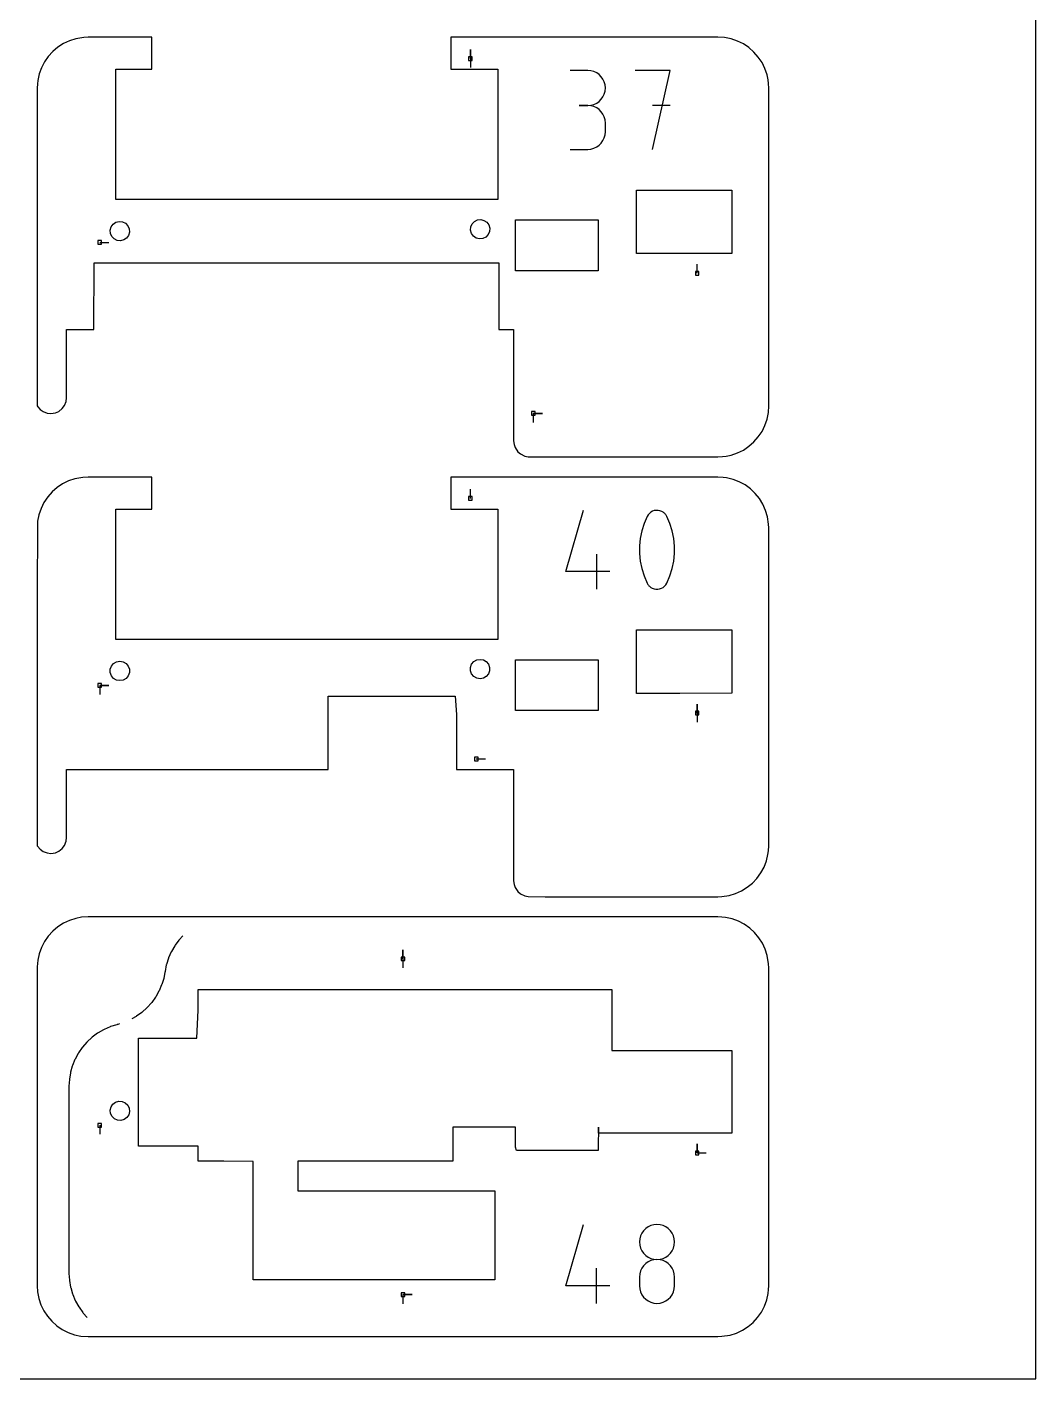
# Model space of a CAD drawing. Extents: x 0 to 400, y 0 to 400.
# Drawn here: x 241.4 to 400, y 0 to 212.6 of the extents above; entities that cross this region are included whole.
import ezdxf

# ---------------------------------------------------------------- set-up
doc = ezdxf.new("R2010")
doc.units = 0

msp = doc.modelspace()

# ---------------------------------------------------------------- linework, layer by layer
at = {"layer": 'annotation', "color": 1}
for p, q in [((311.11311, 207.651209), (311.11311, 209.079959)), ((311.11311, 207.651209), (311.11311, 209.079959)), ((311.11311, 209.079959), (311.11311, 207.651209)), ((311.11311, 207.651209), (311.11311, 206.222459)), ((329.56919, 205.778377), (326.810905, 205.778377)), ((330.065275, 205.73385), (329.56919, 205.778377)), ((330.532073, 205.605528), (330.065275, 205.73385)), ((330.96182, 205.401305), (330.532073, 205.605528)), ((331.346754, 205.129072), (330.96182, 205.401305)), ((331.67911, 204.796721), (331.346754, 205.129072)), ((331.951124, 204.412145), (331.67911, 204.796721)), ((332.155032, 203.983236), (331.951124, 204.412145)), ((342.508633, 205.792788), (336.985052, 205.792788)), ((339.747232, 193.371547), (342.508633, 205.792788)), ((331.951124, 201.630347), (332.155032, 202.060613)), ((332.283071, 203.517886), (332.155032, 203.983236)), ((332.155032, 202.060613), (332.283071, 202.527769)), ((332.327476, 203.023987), (332.283071, 203.517886)), ((332.283071, 202.527769), (332.327476, 203.023987)), ((332.327476, 203.023987), (332.327476, 203.023987)), ((329.56919, 200.261807), (328.1881, 200.261807)), ((328.1881, 200.261807), (329.56919, 200.261807)), ((329.56919, 200.261807), (330.065275, 200.306345)), ((330.065275, 200.217279), (329.56919, 200.261807)), ((329.56919, 200.261807), (329.56919, 200.261807)), ((330.065275, 200.306345), (330.532073, 200.434742)), ((330.532073, 200.088958), (330.065275, 200.217279)), ((330.532073, 200.434742), (330.96182, 200.639168)), ((330.96182, 199.884734), (330.532073, 200.088958)), ((330.96182, 200.639168), (331.346754, 200.911797)), ((331.346754, 199.612501), (330.96182, 199.884734)), ((331.346754, 200.911797), (331.67911, 201.244799)), ((331.67911, 201.244799), (331.951124, 201.630347)), ((342.508633, 200.261418), (339.747232, 200.261418)), ((331.67911, 199.280151), (331.346754, 199.612501)), ((331.951124, 198.895575), (331.67911, 199.280151)), ((332.155032, 198.466666), (331.951124, 198.895575)), ((332.283071, 198.001316), (332.155032, 198.466666)), ((332.327476, 197.507417), (332.283071, 198.001316)), ((332.155032, 195.166763), (332.283071, 195.632223)), ((332.283071, 195.632223), (332.327476, 196.126327)), ((332.327476, 196.126327), (332.327476, 197.507417)), ((332.327476, 197.507417), (332.327476, 197.507417)), ((330.065275, 193.416438), (330.532073, 193.544696)), ((330.532073, 193.544696), (330.96182, 193.748836)), ((330.96182, 193.748836), (331.346754, 194.020986)), ((331.346754, 194.020986), (331.67911, 194.353272)), ((331.67911, 194.353272), (331.951124, 194.737822)), ((331.951124, 194.737822), (332.155032, 195.166763)), ((326.810905, 193.371936), (329.56919, 193.371936)), ((329.56919, 193.371936), (330.065275, 193.416438)), ((329.56919, 193.371936), (329.56919, 193.371936)), ((252.850612, 178.731887), (254.279362, 178.731887)), ((346.755607, 173.887788), (346.755607, 175.316538)), ((320.99474, 151.855636), (322.42349, 151.855635)), ((320.99474, 151.855636), (322.42349, 151.855635)), ((322.42349, 151.855635), (320.99474, 151.855636)), ((320.99474, 151.855636), (320.99474, 150.426886)), ((311.11311, 138.476204), (311.11311, 139.904954)), ((326.136444, 126.957943), (328.890835, 136.617783)), ((339.242763, 136.12809), (339.042933, 135.900863)), ((339.475462, 136.313702), (339.242763, 136.12809)), ((339.734416, 136.4555), (339.475462, 136.313702)), ((340.013007, 136.551284), (339.734416, 136.4555)), ((340.304618, 136.598857), (340.013007, 136.551284)), ((340.602635, 136.596019), (340.304618, 136.598857)), ((340.90044, 136.540571), (340.602635, 136.596019)), ((341.191417, 136.430314), (340.90044, 136.540571)), ((341.302808, 136.371779), (341.191417, 136.430314)), ((341.191417, 136.430314), (341.191417, 136.430314)), ((341.409698, 136.304544), (341.302808, 136.371779)), ((341.511568, 136.229142), (341.409698, 136.304544)), ((341.607899, 136.146103), (341.511568, 136.229142)), ((341.698172, 136.055961), (341.607899, 136.146103)), ((338.406445, 134.514516), (338.049337, 133.362339)), ((338.88259, 135.634221), (338.406445, 134.514516)), ((339.042933, 135.900863), (338.88259, 135.634221)), ((338.88259, 135.634221), (338.88259, 135.634221)), ((341.781866, 135.959248), (341.698172, 136.055961)), ((341.858464, 135.856495), (341.781866, 135.959248)), ((341.927445, 135.748235), (341.858464, 135.856495)), ((341.98829, 135.635), (341.927445, 135.748235)), ((342.466742, 134.512987), (341.98829, 135.635)), ((341.98829, 135.635), (341.98829, 135.635)), ((342.825581, 133.359079), (342.466742, 134.512987)), ((337.811265, 132.186876), (337.692229, 130.997316)), ((338.049337, 133.362339), (337.811265, 132.186876)), ((343.064808, 132.182462), (342.825581, 133.359079)), ((343.184421, 130.992325), (343.064808, 132.182462)), ((330.965975, 124.196542), (330.965975, 129.713112)), ((337.692229, 130.997316), (337.692229, 129.802844)), ((337.692229, 129.802844), (337.811265, 128.612649)), ((343.064808, 128.608235), (343.184421, 129.797853)), ((343.184421, 129.797853), (343.184421, 130.992325)), ((337.811265, 128.612649), (338.049337, 127.435917)), ((342.825581, 127.432657), (343.064808, 128.608235)), ((333.033326, 126.957943), (326.136444, 126.957943)), ((338.049337, 127.435917), (338.406445, 126.281835)), ((338.406445, 126.281835), (338.88259, 125.159592)), ((341.98829, 125.160371), (342.466742, 126.280306)), ((342.466742, 126.280306), (342.825581, 127.432657)), ((338.88259, 125.159592), (338.88259, 125.159592)), ((338.88259, 125.159592), (338.943214, 125.046582)), ((338.943214, 125.046582), (339.011685, 124.938862)), ((339.011685, 124.938862), (339.087715, 124.836758)), ((339.087715, 124.836758), (339.171015, 124.740597)), ((339.171015, 124.740597), (339.261297, 124.650706)), ((339.261297, 124.650706), (339.358273, 124.567412)), ((339.358273, 124.567412), (339.461653, 124.491042)), ((339.461653, 124.491042), (339.571149, 124.421923)), ((339.571149, 124.421923), (339.686473, 124.360382)), ((339.686473, 124.360382), (339.686473, 124.360382)), ((339.686473, 124.360382), (339.975158, 124.252464)), ((339.975158, 124.252464), (340.271229, 124.198849)), ((340.271229, 124.198849), (340.567992, 124.19735)), ((340.567992, 124.19735), (340.858755, 124.245781)), ((340.858755, 124.245781), (341.136823, 124.341956)), ((341.136823, 124.341956), (341.395504, 124.483688)), ((341.395504, 124.483688), (341.628104, 124.668793)), ((341.628104, 124.668793), (341.82793, 124.895082)), ((341.82793, 124.895082), (341.98829, 125.160371)), ((341.98829, 125.160371), (341.98829, 125.160371)), ((252.850612, 109.080632), (254.279362, 109.080632)), ((252.850612, 109.080632), (254.279362, 109.080632)), ((254.279362, 109.080632), (252.850612, 109.080632)), ((252.850612, 109.080632), (252.850612, 107.651883)), ((346.755607, 104.712784), (346.755607, 106.141534)), ((346.755607, 104.712784), (346.755607, 106.141534)), ((346.755607, 106.141534), (346.755607, 104.712784)), ((346.755607, 104.712784), (346.755607, 103.284034)), ((312.040513, 97.509384), (313.469263, 97.509384)), ((264.640283, 68.127946), (264.129231, 67.244883)), ((264.689062, 68.197742), (264.640283, 68.127946)), ((265.293853, 69.019173), (264.689062, 68.197742)), ((265.350581, 69.082802), (265.293853, 69.019173)), ((265.889629, 69.667505), (265.350581, 69.082802)), ((263.646644, 66.157024), (263.340994, 65.183778)), ((263.678085, 66.236198), (263.646644, 66.157024)), ((264.088838, 67.170113), (263.678085, 66.236198)), ((264.129231, 67.244883), (264.088838, 67.170113)), ((300.517484, 66.067505), (300.517484, 67.496254)), ((300.517484, 66.067505), (300.517484, 67.496254)), ((300.517484, 67.496254), (300.517484, 66.067505)), ((300.517484, 66.067505), (300.517484, 64.638755)), ((263.096378, 63.963688), (262.906335, 62.992062)), ((263.105143, 64.008792), (263.096378, 63.963688)), ((263.108078, 64.02389), (263.105143, 64.008792)), ((263.109671, 64.031429), (263.108078, 64.02389)), ((263.110614, 64.036085), (263.109671, 64.031429)), ((263.111106, 64.039075), (263.110614, 64.036085)), ((263.111434, 64.041145), (263.111106, 64.039075)), ((263.111855, 64.042942), (263.111434, 64.041145)), ((263.114044, 64.054032), (263.111855, 64.042942)), ((263.116709, 64.069588), (263.114044, 64.054032)), ((263.118024, 64.077384), (263.116709, 64.069588)), ((263.122074, 64.100482), (263.118024, 64.077384)), ((263.318958, 65.101497), (263.122074, 64.100482)), ((263.340994, 65.183778), (263.318958, 65.101497)), ((262.585062, 61.958934), (262.190886, 61.050689)), ((262.612621, 62.046659), (262.585062, 61.958934)), ((262.906335, 62.992062), (262.612621, 62.046659)), ((261.618068, 60.026282), (261.038379, 59.223659)), ((261.664147, 60.105922), (261.618068, 60.026282)), ((262.15389, 60.966461), (261.664147, 60.105922)), ((262.190886, 61.050689), (262.15389, 60.966461)), ((259.450772, 57.626501), (258.6456, 57.050519)), ((259.520265, 57.68698), (259.450772, 57.626501)), ((260.258488, 58.346608), (259.520265, 57.68698)), ((260.320927, 58.414133), (260.258488, 58.346608)), ((260.983819, 59.149638), (260.320927, 58.414133)), ((261.038379, 59.223659), (260.983819, 59.149638)), ((254.471883, 55.37203), (253.541518, 54.969138)), ((254.556761, 55.408927), (254.471883, 55.37203)), ((255.525622, 55.706528), (254.556761, 55.408927)), ((255.569823, 55.720016), (255.525622, 55.706528)), ((255.584578, 55.724724), (255.569823, 55.720016)), ((255.591967, 55.726965), (255.584578, 55.724724)), ((255.614035, 55.733731), (255.591967, 55.726965)), ((255.631753, 55.738854), (255.614035, 55.733731)), ((255.63756, 55.740607), (255.631753, 55.738854)), ((255.649194, 55.744034), (255.63756, 55.740607)), ((255.684386, 55.754346), (255.649194, 55.744034)), ((255.972334, 55.84241), (255.684386, 55.754346)), ((258.570006, 56.997995), (257.878377, 56.608432)), ((258.6456, 57.050519), (258.570006, 56.997995)), ((251.619353, 53.706062), (250.87118, 53.021991)), ((251.687495, 53.76837), (251.619353, 53.706062)), ((252.506624, 54.365706), (251.687495, 53.76837)), ((252.581408, 54.420234), (252.506624, 54.365706)), ((253.461335, 54.923289), (252.581408, 54.420234)), ((253.541518, 54.969138), (253.461335, 54.923289)), ((249.465589, 51.201044), (248.981549, 50.31045)), ((249.509817, 51.28232), (249.465589, 51.201044)), ((250.089438, 52.11403), (249.509817, 51.28232)), ((250.142474, 52.189932), (250.089438, 52.11403)), ((250.810327, 52.952302), (250.142474, 52.189932)), ((250.87118, 53.021991), (250.810327, 52.952302)), ((248.538287, 49.197421), (248.261463, 48.222143)), ((248.563601, 49.286235), (248.538287, 49.197421)), ((248.946426, 50.224926), (248.563601, 49.286235)), ((248.981549, 50.31045), (248.946426, 50.224926)), ((248.077335, 47.112454), (248.017542, 46.034784)), ((248.078748, 47.13118), (248.077335, 47.112454)), ((248.246173, 48.131027), (248.078748, 47.13118)), ((248.261463, 48.222143), (248.246173, 48.131027)), ((248.017521, 46.026904), (248.017486, 45.529322)), ((248.017486, 45.529322), (248.017556, 18.466793)), ((248.017607, 46.030668), (248.017521, 46.026904)), ((248.017542, 46.034784), (248.017607, 46.030668)), ((252.850612, 39.905628), (252.850612, 38.476878)), ((346.755607, 35.537779), (346.755607, 36.966528)), ((346.755607, 35.537779), (346.755607, 36.966528)), ((346.755607, 36.966528), (346.755607, 35.537779)), ((346.755607, 35.537779), (348.184357, 35.537778)), ((326.124255, 14.653628), (328.878645, 24.313468)), ((338.661105, 23.648973), (338.328493, 23.316622)), ((339.046142, 23.921206), (338.661105, 23.648973)), ((339.475761, 24.125429), (339.046142, 23.921206)), ((339.942123, 24.253751), (339.475761, 24.125429)), ((340.437387, 24.298278), (339.942123, 24.253751)), ((340.932651, 24.253751), (340.437387, 24.298278)), ((340.437387, 24.298278), (340.437387, 24.298278)), ((341.399013, 24.125429), (340.932651, 24.253751)), ((341.828632, 23.921206), (341.399013, 24.125429)), ((342.213669, 23.648973), (341.828632, 23.921206)), ((342.546281, 23.316622), (342.213669, 23.648973)), ((337.723609, 22.037787), (337.679102, 21.543888)), ((337.679102, 21.543888), (337.679102, 21.543888)), ((337.679102, 21.543888), (337.723635, 21.04767)), ((337.851904, 22.503137), (337.723609, 22.037787)), ((338.056146, 22.932046), (337.851904, 22.503137)), ((338.328493, 23.316622), (338.056146, 22.932046)), ((342.818628, 22.932046), (342.546281, 23.316622)), ((343.02287, 22.503137), (342.818628, 22.932046)), ((343.151165, 22.037787), (343.02287, 22.503137)), ((343.151139, 21.04767), (343.195672, 21.543888)), ((343.195672, 21.543888), (343.151165, 22.037787)), ((343.195672, 21.543888), (343.195672, 21.543888)), ((337.723635, 21.04767), (337.851994, 20.580514)), ((337.851994, 20.580514), (338.056319, 20.150248)), ((338.056319, 20.150248), (338.328749, 19.7647)), ((338.328749, 19.7647), (338.661426, 19.431698)), ((338.661426, 19.431698), (339.046488, 19.159069)), ((339.046488, 19.159069), (339.476076, 18.954643)), ((341.398698, 18.954643), (341.828286, 19.159069)), ((341.828286, 19.159069), (342.213348, 19.431698)), ((342.213348, 19.431698), (342.546025, 19.7647)), ((342.546025, 19.7647), (342.818455, 20.150248)), ((342.818455, 20.150248), (343.02278, 20.580514)), ((343.02278, 20.580514), (343.151139, 21.04767)), ((248.017556, 18.466793), (248.017439, 16.667597)), ((330.953786, 11.892227), (330.953786, 17.408797)), ((338.056146, 17.413399), (337.851904, 16.983268)), ((338.328493, 17.79885), (338.056146, 17.413399)), ((338.661105, 18.131787), (338.328493, 17.79885)), ((339.046142, 18.404376), (338.661105, 18.131787)), ((339.475761, 18.608782), (339.046142, 18.404376)), ((339.942123, 18.737171), (339.475761, 18.608782)), ((339.476076, 18.954643), (339.942329, 18.826246)), ((340.437387, 18.781708), (339.942123, 18.737171)), ((339.942329, 18.826246), (340.437387, 18.781708)), ((340.437387, 18.781708), (340.932445, 18.826246)), ((340.932651, 18.737196), (340.437387, 18.781708)), ((340.437387, 18.781708), (340.437387, 18.781708)), ((340.437387, 18.781708), (340.437387, 18.781708)), ((340.932445, 18.826246), (341.398698, 18.954643)), ((341.399013, 18.608872), (340.932651, 18.737196)), ((341.828632, 18.404549), (341.399013, 18.608872)), ((342.213669, 18.132043), (341.828632, 18.404549)), ((342.546281, 17.79917), (342.213669, 18.132043)), ((342.818628, 17.413745), (342.546281, 17.79917)), ((343.02287, 16.983582), (342.818628, 17.413745)), ((248.017439, 16.667597), (248.022488, 16.579984)), ((248.022488, 16.579984), (248.08037, 15.547869)), ((248.08037, 15.547869), (248.094968, 15.461377)), ((248.094968, 15.461377), (248.268205, 14.442363)), ((337.723609, 16.516293), (337.679102, 16.020307)), ((337.679102, 16.020307), (337.679102, 14.646228)), ((337.851904, 16.983268), (337.723609, 16.516293)), ((343.151165, 16.516498), (343.02287, 16.983582)), ((343.195672, 16.020307), (343.151165, 16.516498)), ((343.195672, 14.646228), (343.195672, 16.020307)), ((343.195672, 16.020307), (343.195672, 16.020307)), ((248.268205, 14.442363), (248.292454, 14.358037)), ((248.292454, 14.358037), (248.578664, 13.364715)), ((248.578664, 13.364715), (248.612325, 13.283664)), ((248.612325, 13.283664), (249.007766, 12.32858)), ((300.517484, 13.267501), (301.946234, 13.2675)), ((300.517484, 13.267501), (301.946234, 13.2675)), ((301.946234, 13.2675), (300.517484, 13.267501)), ((300.517484, 13.267501), (300.517484, 11.838751)), ((333.021136, 14.653628), (326.124255, 14.653628)), ((337.679102, 14.646228), (337.679102, 14.646228)), ((337.679102, 14.646228), (337.723635, 14.150277)), ((337.723635, 14.150277), (337.851994, 13.683837)), ((337.851994, 13.683837), (338.056319, 13.254607)), ((338.056319, 13.254607), (338.328749, 12.870288)), ((338.328749, 12.870288), (338.661426, 12.538579)), ((342.213348, 12.538579), (342.546025, 12.870288)), ((342.546025, 12.870288), (342.818455, 13.254607)), ((342.818455, 13.254607), (343.02278, 13.683837)), ((343.02278, 13.683837), (343.151139, 14.150277)), ((343.151139, 14.150277), (343.195672, 14.646228)), ((249.007766, 12.32858), (249.050125, 12.251975)), ((249.050125, 12.251975), (249.550299, 11.347145)), ((249.550299, 11.347145), (249.600971, 11.275591)), ((249.600971, 11.275591), (250.19912, 10.432499)), ((338.661426, 12.538579), (339.046488, 12.267179)), ((339.046488, 12.267179), (339.476076, 12.063789)), ((339.476076, 12.063789), (339.942329, 11.936109)), ((339.942329, 11.936109), (340.437387, 11.891837)), ((340.437387, 11.891837), (340.932445, 11.936109)), ((340.437387, 11.891837), (340.437387, 11.891837)), ((340.932445, 11.936109), (341.398698, 12.063789)), ((341.398698, 12.063789), (341.828286, 12.267179)), ((341.828286, 12.267179), (342.213348, 12.538579)), ((250.19912, 10.432499), (250.257631, 10.367101)), ((250.257631, 10.367101), (250.86845, 9.683706))]:
    msp.add_line(p, q, dxfattribs=at)
at = {"layer": 'boundary', "color": 5}
for p, q in [((249.088219, 210.773027), (248.092427, 210.454857)), ((250.352081, 210.973903), (249.088219, 210.773027)), ((251.01749, 211.017515), (250.352081, 210.973903)), ((254.33889, 211.017515), (251.01749, 211.017515)), ((261.017488, 211.017515), (254.33889, 211.017515)), ((261.017488, 206.692125), (261.017488, 211.017515)), ((311.922443, 211.017515), (308.017485, 211.017515)), ((308.017485, 211.017515), (308.017485, 210.309724)), ((350.017488, 211.017515), (311.922443, 211.017515)), ((351.061695, 210.949075), (350.017488, 211.017515)), ((352.088035, 210.744924), (351.061695, 210.949075)), ((353.078956, 210.408553), (352.088035, 210.744924)), ((245.468939, 208.769352), (244.765643, 207.995911)), ((246.267171, 209.444377), (245.468939, 208.769352)), ((247.146683, 210.009433), (246.267171, 209.444377)), ((248.092427, 210.454857), (247.146683, 210.009433)), ((308.017485, 210.309724), (308.017485, 205.984334)), ((354.017483, 209.945721), (353.078956, 210.408553)), ((354.887579, 209.364346), (354.017483, 209.945721)), ((355.674335, 208.674371), (354.887579, 209.364346)), ((356.364312, 207.887607), (355.674335, 208.674371)), ((244.169317, 207.137292), (243.690163, 206.208181)), ((244.765643, 207.995911), (244.169317, 207.137292)), ((261.017488, 205.984334), (261.017488, 206.692125)), ((356.945684, 207.017517), (356.364312, 207.887607)), ((357.408519, 206.078984), (356.945684, 207.017517)), ((243.114033, 204.203011), (243.061102, 203.682921)), ((243.336383, 205.224476), (243.114033, 204.203011)), ((243.690163, 206.208181), (243.336383, 205.224476)), ((255.408928, 201.441993), (255.408928, 205.984334)), ((255.408928, 205.984334), (256.925557, 205.984334)), ((256.925557, 205.984334), (261.017488, 205.984334)), ((308.017485, 205.984334), (309.599005, 205.984334)), ((309.599005, 205.984334), (315.40892, 205.984334)), ((315.40892, 205.984334), (315.40892, 193.303092)), ((357.74489, 205.088068), (357.408519, 206.078984)), ((357.896473, 204.325994), (357.74489, 205.088068)), ((357.970555, 203.733456), (357.896473, 204.325994)), ((243.017488, 203.017516), (243.017487, 189.172283)), ((243.061102, 203.682921), (243.017488, 203.017516)), ((358.017481, 203.017516), (357.970555, 203.733456)), ((358.017481, 185.876797), (358.017481, 203.017516)), ((255.408928, 185.484333), (255.408928, 201.441993)), ((315.40892, 193.303092), (315.40892, 185.484333)), ((243.017487, 189.172283), (243.017488, 153.017511)), ((259.788303, 185.484333), (255.408928, 185.484333)), ((262.217957, 185.484333), (259.788303, 185.484333)), ((277.753248, 185.484333), (262.217957, 185.484333)), ((284.121577, 185.484333), (277.753248, 185.484333)), ((293.876455, 185.484333), (284.121577, 185.484333)), ((315.40892, 185.484333), (293.876455, 185.484333)), ((358.017481, 153.017511), (358.017481, 185.876797)), ((251.951573, 165.017514), (251.963611, 175.51799)), ((251.963611, 175.51799), (288.654567, 175.547391)), ((288.654567, 175.547391), (308.961214, 175.547391)), ((308.961214, 175.547391), (315.593611, 175.547391)), ((315.593611, 175.547391), (315.593611, 165.017514)), ((247.652506, 156.253456), (247.652506, 165.017514)), ((247.652506, 165.017514), (251.951573, 165.017514)), ((315.593611, 165.017514), (317.899115, 165.017514)), ((317.899115, 165.017514), (317.899115, 161.85211)), ((317.899115, 161.85211), (317.899115, 147.517512)), ((247.652506, 154.318154), (247.652506, 156.253456)), ((246.971491, 152.615547), (247.323438, 153.078366)), ((247.323438, 153.078366), (247.576408, 153.741718)), ((247.576408, 153.741718), (247.652506, 154.318154)), ((243.017488, 153.017511), (243.111745, 152.889219)), ((243.111745, 152.889219), (243.475781, 152.475298)), ((243.475781, 152.475298), (243.943527, 152.129924)), ((243.943527, 152.129924), (244.610384, 151.886352)), ((244.610384, 151.886352), (245.187843, 151.818403)), ((245.187843, 151.818403), (245.88771, 151.937597)), ((245.88771, 151.937597), (246.422851, 152.164963)), ((246.422851, 152.164963), (246.971491, 152.615547)), ((357.74489, 150.946963), (357.949038, 151.973305)), ((357.949038, 151.973305), (358.017481, 153.017511)), ((356.364312, 148.147424), (356.945684, 149.017514)), ((356.945684, 149.017514), (357.408519, 149.956044)), ((357.408519, 149.956044), (357.74489, 150.946963)), ((317.899115, 147.517512), (317.97139, 146.943663)), ((317.97139, 146.943663), (318.133344, 146.460966)), ((354.887579, 146.670683), (355.674334, 147.36066)), ((355.674334, 147.36066), (356.364312, 148.147424)), ((318.133344, 146.460966), (318.583568, 145.806684)), ((318.583568, 145.806684), (318.965171, 145.469632)), ((318.965171, 145.469632), (319.682218, 145.128119)), ((319.682218, 145.128119), (320.181223, 145.027024)), ((320.181223, 145.027024), (324.909601, 145.01751)), ((324.909601, 145.01751), (350.017488, 145.01751)), ((350.017488, 145.01751), (350.733426, 145.064436)), ((350.733426, 145.064436), (351.325963, 145.138519)), ((351.325963, 145.138519), (352.088034, 145.290104)), ((352.088034, 145.290104), (353.078956, 145.626478)), ((353.078956, 145.626478), (354.017483, 146.089307)), ((354.017483, 146.089307), (354.887579, 146.670683)), ((247.017486, 140.770715), (246.147396, 140.18934)), ((247.956019, 141.233548), (247.017486, 140.770715)), ((248.946934, 141.569919), (247.956019, 141.233548)), ((250.171237, 141.787045), (248.946934, 141.569919)), ((251.01749, 141.84251), (250.171237, 141.787045)), ((253.464601, 141.84251), (251.01749, 141.84251)), ((261.017488, 141.84251), (253.464601, 141.84251)), ((261.017488, 136.809329), (261.017488, 141.84251)), ((308.798476, 141.84251), (308.017485, 141.84251)), ((308.017485, 141.84251), (308.017485, 136.809329)), ((350.017488, 141.84251), (308.798476, 141.84251)), ((350.822007, 141.78978), (350.017488, 141.84251)), ((351.381274, 141.710502), (350.822007, 141.78978)), ((352.396585, 141.46518), (351.381274, 141.710502)), ((353.371192, 141.089432), (352.396585, 141.46518)), ((354.288411, 140.589689), (353.371192, 141.089432)), ((355.132557, 139.974498), (354.288411, 140.589689)), ((244.670663, 138.712601), (244.089285, 137.842512)), ((245.360634, 139.499366), (244.670663, 138.712601)), ((246.147396, 140.18934), (245.360634, 139.499366)), ((355.889177, 139.254386), (355.132557, 139.974498)), ((356.545338, 138.441676), (355.889177, 139.254386)), ((357.0898, 137.550274), (356.545338, 138.441676)), ((243.62645, 136.903979), (243.290079, 135.913063)), ((244.089285, 137.842512), (243.62645, 136.903979)), ((255.408928, 133.871336), (255.408928, 136.809329)), ((255.408928, 136.809329), (256.389886, 136.809329)), ((256.389886, 136.809329), (261.017488, 136.809329)), ((308.017485, 136.809329), (315.40892, 136.809329)), ((315.40892, 136.809329), (315.40892, 121.366513)), ((357.513257, 136.595431), (357.0898, 137.550274)), ((357.808457, 135.593484), (357.513257, 136.595431)), ((243.049621, 134.332762), (243.017488, 123.641746)), ((243.085931, 134.886721), (243.049621, 134.332762)), ((243.290079, 135.913063), (243.085931, 134.886721)), ((357.977932, 134.445901), (357.808457, 135.593484)), ((358.017481, 133.842511), (357.977932, 134.445901)), ((255.408928, 116.309328), (255.408928, 133.871336)), ((358.017481, 119.396403), (358.017481, 133.842511)), ((243.017488, 123.641746), (243.017488, 83.842506)), ((315.40892, 121.366513), (315.40892, 116.309328)), ((358.017481, 83.842506), (358.017481, 119.396403)), ((258.241515, 116.309328), (255.408928, 116.309328)), ((261.038565, 116.309328), (258.241515, 116.309328)), ((278.922997, 116.309328), (261.038565, 116.309328)), ((282.977208, 116.309328), (278.922997, 116.309328)), ((289.187365, 116.309328), (282.977208, 116.309328)), ((315.40892, 116.309328), (289.187365, 116.309328)), ((288.744885, 106.721887), (288.744885, 107.382387)), ((288.744885, 107.382387), (295.524047, 107.382387)), ((288.744885, 105.351505), (288.744885, 106.721887)), ((295.524047, 107.382387), (308.734037, 107.382387)), ((308.734037, 107.382387), (308.944888, 104.520003)), ((288.744885, 101.639173), (288.744885, 105.351505)), ((308.944888, 104.520003), (308.944888, 102.195175)), ((308.944888, 102.195175), (308.944888, 101.639173)), ((288.744885, 95.842509), (288.744885, 101.639173)), ((308.944888, 101.639173), (308.944888, 95.842509)), ((247.652506, 86.195018), (247.652506, 95.842509)), ((247.652506, 95.842509), (250.025756, 95.842509)), ((250.025756, 95.842509), (256.8633, 95.842509)), ((256.8633, 95.842509), (267.410101, 95.842509)), ((267.410101, 95.842509), (280.173238, 95.842509)), ((280.173238, 95.842509), (288.744885, 95.842509)), ((308.944888, 95.842509), (312.604989, 95.842509)), ((312.604989, 95.842509), (316.629943, 95.842509)), ((316.629943, 95.842509), (317.899115, 95.842509)), ((317.899115, 95.842509), (317.899115, 94.122059)), ((317.899115, 94.122059), (317.899115, 78.342507)), ((247.573386, 84.555325), (247.652506, 85.143149)), ((247.652506, 85.143149), (247.652506, 86.195018)), ((243.017488, 83.842506), (243.068718, 83.772777)), ((243.068718, 83.772777), (243.467274, 83.308446)), ((243.467274, 83.308446), (243.943527, 82.954919)), ((243.943527, 82.954919), (244.598954, 82.714208)), ((245.876366, 82.759409), (246.422852, 82.989958)), ((246.422852, 82.989958), (246.963218, 83.432152)), ((246.963218, 83.432152), (247.323438, 83.903361)), ((247.323438, 83.903361), (247.573386, 84.555325)), ((357.885471, 82.478721), (357.964749, 83.037988)), ((357.964749, 83.037988), (358.017481, 83.842506)), ((244.598954, 82.714208), (245.187843, 82.643398)), ((245.187843, 82.643398), (245.876366, 82.759409)), ((357.264403, 80.488802), (357.640152, 81.463409)), ((357.640152, 81.463409), (357.885471, 82.478721)), ((355.429357, 77.970812), (356.149469, 78.727439)), ((356.149469, 78.727439), (356.764658, 79.571583)), ((356.764658, 79.571583), (357.264403, 80.488802)), ((317.899115, 78.342507), (317.970696, 77.772595)), ((317.970696, 77.772595), (318.133344, 77.285961)), ((318.133344, 77.285961), (318.580998, 76.634741)), ((318.580998, 76.634741), (318.965172, 76.294627)), ((352.770406, 76.346734), (353.725248, 76.770188)), ((353.725248, 76.770188), (354.616651, 77.314651)), ((354.616651, 77.314651), (355.429357, 77.970812)), ((318.965172, 76.294627), (319.678461, 75.954482)), ((319.678461, 75.954482), (320.181223, 75.852019)), ((320.181223, 75.852019), (322.85064, 75.842505)), ((322.85064, 75.842505), (350.017488, 75.842505)), ((350.017488, 75.842505), (350.620877, 75.882054)), ((350.620877, 75.882054), (351.768456, 76.051531)), ((351.768456, 76.051531), (352.770406, 76.346734)), ((249.090506, 72.423472), (248.094635, 72.105597)), ((249.973274, 72.599065), (249.090506, 72.423472)), ((251.01749, 72.667505), (249.973274, 72.599065)), ((251.536543, 72.667505), (251.01749, 72.667505)), ((272.394621, 72.667505), (251.536543, 72.667505)), ((274.834172, 72.667505), (272.394621, 72.667505)), ((311.169933, 72.667505), (274.834172, 72.667505)), ((327.876186, 72.667505), (311.169933, 72.667505)), ((350.017488, 72.667505), (327.876186, 72.667505)), ((350.624003, 72.627752), (350.017488, 72.667505)), ((351.22763, 72.566058), (350.624003, 72.627752)), ((352.248243, 72.34053), (351.22763, 72.566058)), ((353.230694, 71.983713), (352.248243, 72.34053)), ((245.470693, 70.42088), (244.767181, 69.647655)), ((246.269111, 71.095663), (245.470693, 70.42088)), ((247.148775, 71.660455), (246.269111, 71.095663)), ((248.094635, 72.105597), (247.148775, 71.660455)), ((354.158157, 71.501716), (353.230694, 71.983713)), ((355.014779, 70.902783), (354.158157, 71.501716)), ((355.785888, 70.19716), (355.014779, 70.902783)), ((356.458306, 69.396924), (355.785888, 70.19716)), ((244.170613, 68.789222), (243.691195, 67.860263)), ((244.767181, 69.647655), (244.170613, 68.789222)), ((357.020513, 68.515768), (356.458306, 69.396924)), ((357.462902, 67.568766), (357.020513, 68.515768)), ((243.337133, 66.876675), (243.114488, 65.855289)), ((243.691195, 67.860263), (243.337133, 66.876675)), ((357.777896, 66.572123), (357.462902, 67.568766)), ((357.977727, 65.274023), (357.777896, 66.572123)), ((243.027062, 64.813578), (243.017488, 64.185323)), ((243.017488, 64.185323), (243.017488, 60.554332)), ((243.114488, 65.855289), (243.027062, 64.813578)), ((358.017481, 64.667506), (357.977727, 65.274023)), ((358.017481, 57.407027), (358.017481, 64.667506)), ((243.017488, 60.554332), (243.017487, 14.667501)), ((358.017481, 14.667501), (358.017481, 57.407027)), ((243.017487, 14.667501), (243.081215, 13.695239)), ((243.081215, 13.695239), (243.276013, 12.667666)), ((357.690507, 12.436744), (357.916032, 13.45736)), ((357.916032, 13.45736), (357.977727, 14.060986)), ((357.977727, 14.060986), (358.017481, 14.667501)), ((243.276013, 12.667666), (243.603275, 11.674307)), ((243.603275, 11.674307), (244.057396, 10.732167)), ((244.057396, 10.732167), (244.630607, 9.857362)), ((356.851689, 10.526831), (357.333689, 11.454296)), ((357.333689, 11.454296), (357.690507, 12.436744)), ((244.630607, 9.857362), (245.313097, 9.064856)), ((245.313097, 9.064856), (246.093189, 8.368211)), ((354.746905, 8.226678), (355.547134, 8.899097)), ((355.547134, 8.899097), (356.252759, 9.670213)), ((356.252759, 9.670213), (356.851689, 10.526831)), ((246.093189, 8.368211), (246.957538, 7.779353)), ((246.957538, 7.779353), (247.891355, 7.308357)), ((247.891355, 7.308357), (248.878662, 6.96327)), ((248.878662, 6.96327), (249.902561, 6.750009)), ((249.902561, 6.750009), (251.01749, 6.6675)), ((251.01749, 6.6675), (257.441642, 6.6675)), ((257.441642, 6.6675), (263.149216, 6.6675)), ((263.149216, 6.6675), (308.959725, 6.6675)), ((308.959725, 6.6675), (314.955247, 6.6675)), ((314.955247, 6.6675), (330.881654, 6.6675)), ((330.881654, 6.6675), (350.017488, 6.6675)), ((350.017488, 6.6675), (350.624003, 6.707254)), ((350.624003, 6.707254), (351.922099, 6.907088)), ((351.922099, 6.907088), (352.918747, 7.222085)), ((352.918747, 7.222085), (353.865745, 7.664469)), ((353.865745, 7.664469), (354.746905, 8.226678))]:
    msp.add_line(p, q, dxfattribs=at)
at = {"layer": 'frame', "color": 5}
for p, q in [((400, 0), (400, 400)), ((0, 0), (400, 0))]:
    msp.add_line(p, q, dxfattribs=at)
at = {"layer": 'hole', "color": 5}
for p, q in [((311.39886, 207.936959), (310.82736, 207.936959)), ((310.82736, 207.936959), (310.82736, 207.365459)), ((310.82736, 207.365459), (311.39886, 207.365459)), ((311.39886, 207.365459), (311.39886, 207.936959)), ((337.224277, 182.272787), (337.224277, 186.958442)), ((337.224277, 186.958442), (344.294529, 186.958442)), ((344.294529, 186.958442), (352.224285, 186.958442)), ((352.224285, 186.958442), (352.224285, 181.685142)), ((254.507003, 180.683438), (254.654843, 181.190048)), ((254.654843, 181.190048), (254.967044, 181.61554)), ((254.967044, 181.61554), (255.405938, 181.908594)), ((255.405938, 181.908594), (255.918596, 182.033863)), ((255.918596, 182.033863), (256.443183, 181.976239)), ((256.443183, 181.976239), (256.916423, 181.742671)), ((256.916423, 181.742671), (257.281238, 181.361331)), ((257.281238, 181.361331), (257.493629, 180.878214)), ((257.493629, 180.878214), (257.527972, 180.351592)), ((311.118851, 180.654022), (311.155428, 181.180449)), ((311.155428, 181.180449), (311.36985, 181.662619)), ((311.36985, 181.662619), (311.736248, 182.042374)), ((311.736248, 182.042374), (312.210433, 182.273911)), ((312.210433, 182.273911), (312.735215, 182.329304)), ((312.735215, 182.329304), (313.247294, 182.201869)), ((313.247294, 182.201869), (313.684904, 181.906979)), ((313.684904, 181.906979), (313.995267, 181.480202)), ((313.995267, 181.480202), (314.140945, 180.973012)), ((314.140945, 180.973012), (314.104368, 180.446586)), ((318.199054, 179.10522), (318.199054, 182.282804)), ((318.199054, 182.282804), (327.751576, 182.282804)), ((327.751576, 182.282804), (331.199051, 182.282804)), ((331.199051, 182.282804), (331.199051, 179.10522)), ((337.224277, 176.999487), (337.224277, 182.272787)), ((352.224285, 181.685142), (352.224285, 176.997349)), ((253.136362, 179.017637), (252.564862, 179.017637)), ((252.564862, 179.017637), (252.564862, 178.446137)), ((253.136362, 178.446137), (253.136362, 179.017637)), ((254.541346, 180.156816), (254.507003, 180.683438)), ((254.753735, 179.6737), (254.541346, 180.156816)), ((255.118552, 179.292359), (254.753735, 179.6737)), ((255.59179, 179.058791), (255.118552, 179.292359)), ((256.116377, 179.001167), (255.59179, 179.058791)), ((256.629036, 179.126436), (256.116377, 179.001167)), ((257.067931, 179.41949), (256.629036, 179.126436)), ((257.38013, 179.844982), (257.067931, 179.41949)), ((257.527972, 180.351592), (257.38013, 179.844982)), ((311.264532, 180.146834), (311.118851, 180.654022)), ((311.574891, 179.720056), (311.264532, 180.146834)), ((312.0125, 179.425166), (311.574891, 179.720056)), ((312.524578, 179.297731), (312.0125, 179.425166)), ((313.049361, 179.353123), (312.524578, 179.297731)), ((313.523546, 179.584661), (313.049361, 179.353123)), ((313.889948, 179.964416), (313.523546, 179.584661)), ((314.104368, 180.446586), (313.889948, 179.964416)), ((318.199054, 176.983696), (318.199054, 179.10522)), ((331.199051, 179.10522), (331.199051, 176.983696)), ((252.564862, 178.446137), (253.136362, 178.446137)), ((318.199054, 174.282803), (318.199054, 176.983696)), ((331.199051, 176.983696), (331.199051, 174.282803)), ((337.224277, 176.983414), (337.224277, 176.999487)), ((346.094462, 176.983414), (337.224277, 176.983414)), ((352.224285, 176.997349), (346.094462, 176.983414)), ((322.438625, 174.282802), (318.199054, 174.282803)), ((331.199051, 174.282803), (322.438625, 174.282802)), ((347.041357, 174.173538), (346.469857, 174.173538)), ((346.469857, 174.173538), (346.469857, 173.602038)), ((346.469857, 173.602038), (347.041357, 173.602038)), ((347.041357, 173.602038), (347.041357, 174.173538)), ((321.28049, 152.141386), (320.70899, 152.141386)), ((320.70899, 152.141386), (320.70899, 151.569886)), ((320.70899, 151.569886), (321.28049, 151.569886)), ((321.28049, 151.569886), (321.28049, 152.141386)), ((311.39886, 138.761954), (310.82736, 138.761954)), ((310.82736, 138.761954), (310.82736, 138.190454)), ((311.39886, 138.190454), (311.39886, 138.761954)), ((310.82736, 138.190454), (311.39886, 138.190454)), ((337.224277, 111.534229), (337.224277, 117.783437)), ((337.224277, 117.783437), (346.653796, 117.783437)), ((346.653796, 117.783437), (352.224285, 117.783437)), ((352.224285, 117.783437), (352.224285, 114.079053)), ((255.037236, 112.510728), (255.495905, 112.775542)), ((255.495905, 112.775542), (256.017488, 112.867509)), ((256.017488, 112.867509), (256.53907, 112.775542)), ((256.53907, 112.775542), (256.997739, 112.510728)), ((311.309212, 112.401013), (311.649646, 112.80673)), ((311.649646, 112.80673), (312.108314, 113.071543)), ((312.108314, 113.071543), (312.629897, 113.163513)), ((312.629897, 113.163513), (313.15148, 113.071543)), ((313.15148, 113.071543), (313.610148, 112.80673)), ((313.610148, 112.80673), (313.950587, 112.401013)), ((318.199054, 109.526041), (318.199054, 113.107799)), ((318.199054, 113.107799), (328.966612, 113.107799)), ((328.966612, 113.107799), (331.199051, 113.107799)), ((331.199051, 113.107799), (331.199051, 109.526041)), ((352.224285, 114.079053), (352.224285, 107.826994)), ((254.515653, 111.607323), (254.696795, 112.10501)), ((254.515653, 111.077697), (254.515653, 111.607323)), ((254.696795, 110.58001), (254.515653, 111.077697)), ((254.696795, 112.10501), (255.037236, 112.510728)), ((255.037236, 110.174292), (254.696795, 110.58001)), ((256.997739, 112.510728), (257.338177, 112.10501)), ((257.338177, 110.58001), (256.997739, 110.174292)), ((257.338177, 112.10501), (257.519322, 111.607323)), ((257.519322, 111.077697), (257.338177, 110.58001)), ((257.519322, 111.607323), (257.519322, 111.077697)), ((311.128063, 111.903326), (311.309212, 112.401013)), ((311.128064, 111.373699), (311.128063, 111.903326)), ((311.309212, 110.876013), (311.128064, 111.373699)), ((311.645934, 110.474007), (311.309212, 110.876013)), ((313.950587, 110.876013), (313.610148, 110.470295)), ((313.950587, 112.401013), (314.13173, 111.903326)), ((314.13173, 111.373699), (313.950587, 110.876013)), ((314.13173, 111.903326), (314.13173, 111.373699)), ((337.224277, 107.829846), (337.224277, 111.534229)), ((253.136362, 109.366382), (252.564862, 109.366382)), ((252.564862, 109.366382), (252.564862, 108.794882)), ((252.564862, 108.794882), (253.136362, 108.794882)), ((253.136362, 108.794882), (253.136362, 109.366382)), ((255.495905, 109.909479), (255.037236, 110.174292)), ((256.017487, 109.81751), (255.495905, 109.909479)), ((256.53907, 109.909478), (256.017487, 109.81751)), ((256.997739, 110.174292), (256.53907, 109.909478)), ((311.649646, 110.470295), (311.645934, 110.474007)), ((312.108314, 110.205481), (311.649646, 110.470295)), ((312.629897, 110.113513), (312.108314, 110.205481)), ((313.15148, 110.205481), (312.629897, 110.113513)), ((313.610148, 110.470295), (313.15148, 110.205481)), ((318.199054, 108.152232), (318.199054, 109.526041)), ((331.199051, 109.526041), (331.199051, 108.152232)), ((318.199054, 105.107798), (318.199054, 108.152232)), ((331.199051, 108.152232), (331.199051, 105.107797)), ((337.224277, 107.808409), (337.224277, 107.829846)), ((344.049007, 107.808409), (337.224277, 107.808409)), ((352.224285, 107.826994), (344.049007, 107.808409)), ((321.32434, 105.107797), (318.199054, 105.107798)), ((331.199051, 105.107797), (321.32434, 105.107797)), ((347.041357, 104.998534), (346.469857, 104.998534)), ((346.469857, 104.998534), (346.469857, 104.427034)), ((346.469857, 104.427034), (347.041357, 104.427034)), ((347.041357, 104.427034), (347.041357, 104.998534)), ((312.326263, 97.795134), (311.754763, 97.795134)), ((311.754763, 97.795134), (311.754763, 97.223634)), ((311.754763, 97.223634), (312.326263, 97.223634)), ((312.326263, 97.223634), (312.326263, 97.795134)), ((300.803234, 66.353255), (300.231734, 66.353255)), ((300.231734, 66.353255), (300.231734, 65.781755)), ((300.803234, 65.781755), (300.803234, 66.353255)), ((300.231734, 65.781755), (300.803234, 65.781755)), ((268.335564, 57.994208), (268.335564, 61.247201)), ((268.335564, 61.247201), (293.389485, 61.247201)), ((293.389485, 61.247201), (321.069928, 61.247201)), ((321.069928, 61.247201), (333.33556, 61.247201)), ((333.33556, 61.247201), (333.335561, 53.390919)), ((268.127017, 53.608432), (268.335564, 57.994208)), ((258.972334, 47.538992), (258.972334, 53.608432)), ((258.972334, 53.608432), (259.862051, 53.608432)), ((259.862051, 53.608432), (264.155706, 53.608432)), ((264.155706, 53.608432), (268.127017, 53.608432)), ((333.335561, 53.390919), (333.335561, 51.667505)), ((333.335561, 51.667505), (348.82615, 51.667505)), ((348.82615, 51.667505), (352.224285, 51.667505)), ((352.224285, 51.667505), (352.224285, 49.103284)), ((352.224285, 49.103284), (352.224285, 47.000335)), ((258.972334, 46.476394), (258.972334, 47.538992)), ((352.224285, 47.000335), (352.224285, 45.49438)), ((258.972334, 36.608431), (258.972334, 46.476394)), ((352.224285, 45.49438), (352.224285, 38.66439)), ((254.502177, 42.278259), (254.631439, 42.789847)), ((254.631439, 42.789847), (254.927885, 43.226371)), ((254.927885, 43.226371), (255.355748, 43.53518)), ((255.355748, 43.53518), (255.863427, 43.679026)), ((255.863427, 43.679026), (256.38969, 43.640562)), ((256.38969, 43.640562), (256.871058, 43.424426)), ((256.871058, 43.424426), (257.249473, 43.056686)), ((257.249473, 43.056686), (257.479296, 42.581697)), ((257.479296, 42.581697), (257.532797, 42.056751)), ((254.555679, 41.753313), (254.502177, 42.278259)), ((254.785501, 41.278325), (254.555679, 41.753313)), ((255.163917, 40.910584), (254.785501, 41.278325)), ((255.645283, 40.694448), (255.163917, 40.910584)), ((256.171546, 40.655983), (255.645283, 40.694448)), ((256.679227, 40.79983), (256.171546, 40.655983)), ((257.10709, 41.10864), (256.679227, 40.79983)), ((257.403535, 41.545164), (257.10709, 41.10864)), ((257.532797, 42.056751), (257.403535, 41.545164)), ((253.136362, 40.191378), (252.564862, 40.191378)), ((252.564862, 40.191378), (252.564862, 39.619878)), ((252.564862, 39.619878), (253.136362, 39.619878)), ((253.136362, 39.619878), (253.136362, 40.191378)), ((310.423603, 39.60843), (308.335561, 39.60843)), ((308.335561, 39.60843), (308.335561, 38.6372)), ((308.335561, 38.6372), (308.335561, 36.992463)), ((316.791232, 39.60843), (310.423603, 39.60843)), ((318.199054, 39.60843), (316.791232, 39.60843)), ((318.199054, 36.457418), (318.199054, 39.60843)), ((331.224277, 39.60843), (331.199051, 36.457418)), ((331.224276, 38.667505), (331.224277, 39.60843)), ((333.103811, 38.667505), (331.224276, 38.667505)), ((337.224277, 38.633404), (333.103811, 38.667505)), ((338.594458, 38.633404), (337.224277, 38.633404)), ((352.224285, 38.66439), (338.594458, 38.633404)), ((259.937474, 36.608431), (258.972334, 36.608431)), ((264.353603, 36.608431), (259.937474, 36.608431)), ((268.335564, 36.608431), (264.353603, 36.608431)), ((268.335564, 35.602893), (268.335564, 36.608431)), ((308.335561, 36.992463), (308.335561, 34.247199)), ((318.352912, 35.932793), (318.199054, 36.457418)), ((331.199051, 36.457418), (331.199051, 35.932793)), ((268.335564, 34.247199), (268.335564, 35.602893)), ((272.365626, 34.247199), (268.335564, 34.247199)), ((276.972334, 34.173182), (272.365626, 34.247199)), ((276.972334, 25.476018), (276.972334, 34.173182)), ((287.280745, 34.247199), (283.972335, 34.247199)), ((283.972335, 34.247199), (283.972335, 32.008654)), ((294.754982, 34.247199), (287.280745, 34.247199)), ((308.335561, 34.247199), (294.754982, 34.247199)), ((331.199051, 35.932793), (318.352912, 35.932793)), ((347.041357, 35.823529), (346.469857, 35.823529)), ((346.469857, 35.823529), (346.469857, 35.252029)), ((346.469857, 35.252029), (347.041357, 35.252029)), ((347.041357, 35.252029), (347.041357, 35.823529)), ((283.972335, 32.008654), (283.972335, 29.60843)), ((283.972335, 29.60843), (288.205061, 29.60843)), ((288.205061, 29.60843), (305.514594, 29.60843)), ((305.514594, 29.60843), (308.80778, 29.60843)), ((308.80778, 29.60843), (314.972336, 29.608429)), ((314.972336, 29.608429), (314.972336, 28.401833)), ((314.972336, 28.401833), (314.972336, 15.608427)), ((276.972334, 15.608427), (276.972334, 25.476018)), ((279.068303, 15.608427), (276.972334, 15.608427)), ((281.479055, 15.608427), (279.068303, 15.608427)), ((288.205061, 15.608427), (281.479055, 15.608427)), ((289.304956, 15.608427), (288.205061, 15.608427)), ((309.152918, 15.608427), (289.304956, 15.608427)), ((314.972336, 15.608427), (309.152918, 15.608427)), ((300.803234, 13.553251), (300.231734, 13.553251)), ((300.231734, 13.553251), (300.231734, 12.981751)), ((300.231734, 12.981751), (300.803234, 12.981751)), ((300.803234, 12.981751), (300.803234, 13.553251))]:
    msp.add_line(p, q, dxfattribs=at)

doc.saveas('drawing.dxf')
